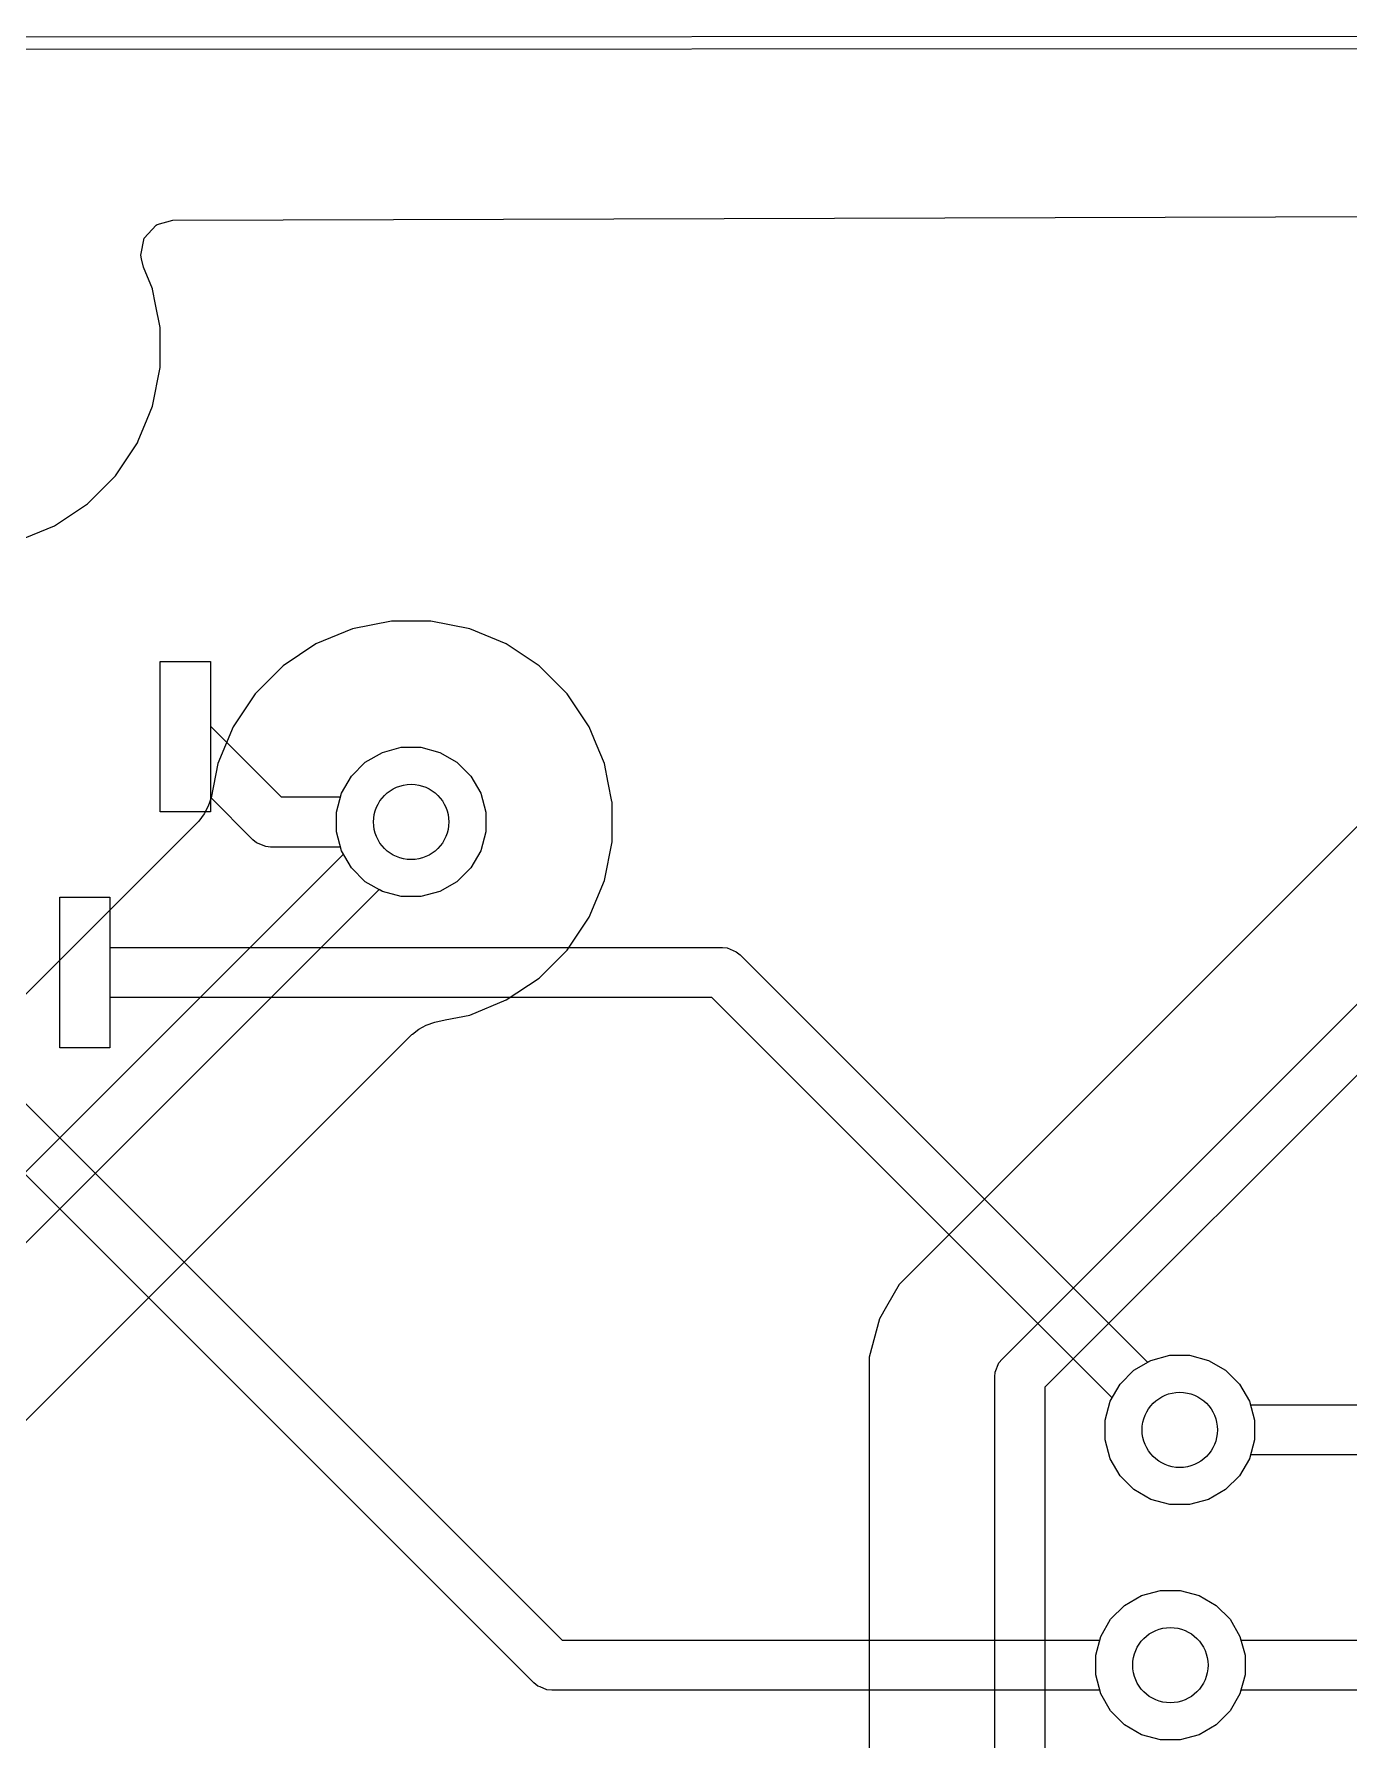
# Model space of a CAD drawing. Header units: millimetres. Extents: x 87.1 to 142.6, y -85.7 to -60.8.
# Drawn here: x 117.3 to 122.54, y -67.55 to -60.75 of the extents above; entities that cross this region are included whole.
import ezdxf

# ---------------------------------------------------------------- set-up
doc = ezdxf.new("R2010")
doc.units = ezdxf.units.MM
for name, color, linetype, true_color in [('B.Cu', 153, 'CONTINUOUS', 0x4d7fc4), ('Edge.Cuts', 254, 'CONTINUOUS', 0xd0d2cd), ('F.Cu', 13, 'CONTINUOUS', 0xc83434), ('F.Mask', 201, 'CONTINUOUS', 0xd864ff), ('F.Paste', 253, 'CONTINUOUS', 0xb4a09a)]:
    doc.layers.add(name, color=color, linetype=linetype, true_color=true_color)

msp = doc.modelspace()

# ---------------------------------------------------------------- linework, layer by layer
at = {"layer": 'B.Cu', "linetype": 'CONTINUOUS'}
for p, q in [((117.735974, -61.562951), (117.783579, -61.511814)), ((117.783579, -61.511814), (117.788153, -61.5091)), ((117.788153, -61.5091), (117.851051, -61.491752)), ((117.851051, -61.491752), (128.48281, -61.460993)), ((117.723572, -61.631706), (117.735974, -61.562951)), ((117.725056, -61.645513), (117.723572, -61.631706)), ((117.733782, -61.679699), (117.725056, -61.645513)), ((117.769367, -61.765609), (117.733782, -61.679699)), ((117.769737, -61.766503), (117.769367, -61.765609)), ((117.782012, -61.828213), (117.769737, -61.766503)), ((117.800064, -61.918966), (117.782012, -61.828213)), ((117.8005, -61.920971), (117.800064, -61.918966)), ((117.8005, -61.921155), (117.8005, -61.920971)), ((117.8005, -61.921158), (117.8005, -61.921155)), ((117.8005, -62.078842), (117.8005, -61.921158)), ((117.769737, -62.233497), (117.8005, -62.078842)), ((124.372147, -62.105085), (120.744485, -65.732747)), ((117.748706, -62.28427), (117.769737, -62.233497)), ((117.712719, -62.371153), (117.748706, -62.28427)), ((117.621789, -62.510289), (117.709394, -62.379179)), ((117.709394, -62.379179), (117.712719, -62.371153)), ((117.510289, -62.621789), (117.621789, -62.510289)), ((121.154289, -66.03076), (124.67016, -62.51489)), ((117.379179, -62.709394), (117.510289, -62.621789)), ((117.233497, -62.769737), (117.379179, -62.709394)), ((124.782292, -62.6856), (121.325, -66.142892)), ((118.566496, -63.120264), (118.420833, -63.180598)), ((118.566527, -63.120257), (118.566496, -63.120264)), ((118.721153, -63.0895), (118.566527, -63.120257)), ((118.721155, -63.0895), (118.721153, -63.0895)), ((118.721158, -63.0895), (118.721155, -63.0895)), ((118.878842, -63.0895), (118.721158, -63.0895)), ((118.878845, -63.0895), (118.878842, -63.0895)), ((118.878847, -63.0895), (118.878845, -63.0895)), ((119.033471, -63.120257), (118.878847, -63.0895)), ((119.033502, -63.120264), (119.033471, -63.120257)), ((119.179165, -63.180598), (119.033502, -63.120264)), ((118.420807, -63.180613), (118.289708, -63.268211)), ((118.420824, -63.180603), (118.420807, -63.180613)), ((118.420833, -63.180598), (118.420824, -63.180603)), ((119.179172, -63.180602), (119.179165, -63.180598)), ((119.179185, -63.180609), (119.179172, -63.180602)), ((119.17919, -63.180612), (119.179185, -63.180609)), ((119.179191, -63.180613), (119.17919, -63.180612)), ((119.31029, -63.268211), (119.179191, -63.180613)), ((118.289701, -63.268217), (118.178217, -63.379701)), ((118.289707, -63.268212), (118.289701, -63.268217)), ((118.289708, -63.268211), (118.289707, -63.268212)), ((119.310291, -63.268212), (119.31029, -63.268211)), ((119.310297, -63.268217), (119.310291, -63.268212)), ((119.421781, -63.379701), (119.310297, -63.268217)), ((118.178211, -63.379708), (118.090613, -63.510807)), ((118.178212, -63.379707), (118.178211, -63.379708)), ((118.178217, -63.379701), (118.178212, -63.379707)), ((119.421786, -63.379707), (119.421781, -63.379701)), ((119.421787, -63.379708), (119.421786, -63.379707)), ((119.421788, -63.37971), (119.421787, -63.379708)), ((119.421789, -63.379711), (119.421788, -63.37971)), ((119.50939, -63.510814), (119.421789, -63.379711)), ((118.090598, -63.510833), (118.030272, -63.656475)), ((118.090603, -63.510824), (118.090598, -63.510833)), ((118.090613, -63.510807), (118.090603, -63.510824)), ((119.509397, -63.510827), (119.50939, -63.510814)), ((119.537569, -63.578842), (119.509397, -63.510827)), ((118.617372, -63.651994), (118.685195, -63.612836)), ((118.685195, -63.612836), (118.760842, -63.592567)), ((118.760842, -63.592567), (118.839158, -63.592567)), ((118.839158, -63.592567), (118.914805, -63.612836)), ((118.914805, -63.612836), (118.982628, -63.651994)), ((119.569736, -63.656501), (119.537569, -63.578842)), ((118.030261, -63.656508), (118.002839, -63.794357)), ((118.030272, -63.656475), (118.030261, -63.656508)), ((118.561994, -63.707372), (118.617372, -63.651994)), ((118.982628, -63.651994), (119.038006, -63.707372)), ((119.569738, -63.656507), (119.569736, -63.656501)), ((119.585052, -63.733496), (119.569738, -63.656507)), ((118.522836, -63.775195), (118.561994, -63.707372)), ((119.038006, -63.707372), (119.077164, -63.775195)), ((119.600065, -63.808971), (119.585052, -63.733496)), ((118.00284, -63.79436), (117.991098, -63.827644)), ((118.002839, -63.794357), (118.00284, -63.79436)), ((118.502567, -63.850842), (118.522836, -63.775195)), ((119.077164, -63.775195), (119.097433, -63.850842)), ((119.6005, -63.810973), (119.600065, -63.808971)), ((119.6005, -63.811155), (119.6005, -63.810973)), ((119.6005, -63.811158), (119.6005, -63.811155)), ((119.6005, -63.968842), (119.6005, -63.811158)), ((117.953538, -63.887225), (116.290191, -65.550573)), ((117.975733, -63.857018), (117.953538, -63.887225)), ((117.991098, -63.827644), (117.975733, -63.857018)), ((118.502567, -63.929158), (118.502567, -63.850842)), ((119.097433, -63.850842), (119.097433, -63.929158)), ((118.522836, -64.004805), (118.502567, -63.929158)), ((119.097433, -63.929158), (119.077164, -64.004805)), ((116.448578, -66.1), (118.530499, -64.018079)), ((118.530499, -64.018079), (118.522836, -64.004805)), ((119.077164, -64.004805), (119.038006, -64.072628)), ((119.569737, -64.123497), (119.6005, -63.968842)), ((119.038006, -64.072628), (118.982628, -64.128006)), ((118.67192, -64.1595), (116.560711, -66.270711)), ((118.685195, -64.167164), (118.67192, -64.1595)), ((118.760842, -64.187433), (118.685195, -64.167164)), ((118.914805, -64.167164), (118.839158, -64.187433)), ((118.982628, -64.128006), (118.914805, -64.167164)), ((119.509394, -64.269179), (119.569737, -64.123497)), ((118.839158, -64.187433), (118.760842, -64.187433)), ((119.421789, -64.400289), (119.509394, -64.269179)), ((119.310289, -64.511789), (119.421789, -64.400289)), ((119.179179, -64.599394), (119.310289, -64.511789)), ((119.033497, -64.659737), (119.179179, -64.599394)), ((118.830307, -64.716029), (118.859403, -64.700141)), ((118.859403, -64.700141), (118.894635, -64.687358)), ((118.894635, -64.687358), (118.936085, -64.679113)), ((118.936085, -64.679113), (119.033497, -64.659737)), ((116.98796, -66.551272), (118.802056, -64.737177)), ((118.802056, -64.737177), (118.804745, -64.735165)), ((118.804745, -64.735165), (118.830307, -64.716029)), ((120.74447, -65.732767), (120.693327, -65.821353)), ((120.744478, -65.732755), (120.74447, -65.732767)), ((120.744485, -65.732747), (120.744478, -65.732755)), ((120.693323, -65.821361), (120.665423, -65.869685)), ((120.693327, -65.821353), (120.693323, -65.821361)), ((120.665423, -65.869686), (120.624499, -66.022414)), ((120.665423, -65.869685), (120.665423, -65.869686)), ((120.624499, -66.022414), (120.624499, -66.022416)), ((120.624499, -66.022416), (120.624499, -66.192871)), ((121.126921, -66.081962), (121.141853, -66.045914)), ((121.141853, -66.045914), (121.154289, -66.03076)), ((121.679872, -66.074494), (121.747695, -66.035336)), ((121.747695, -66.035336), (121.823342, -66.015067)), ((121.823342, -66.015067), (121.901658, -66.015067)), ((121.901658, -66.015067), (121.977305, -66.035336)), ((121.977305, -66.035336), (122.045128, -66.074494)), ((121.125, -66.101471), (121.126921, -66.081962)), ((121.125, -67.725), (121.125, -66.101471)), ((121.585336, -66.197695), (121.624494, -66.129872)), ((121.624494, -66.129872), (121.679872, -66.074494)), ((122.045128, -66.074494), (122.100506, -66.129872)), ((122.100506, -66.129872), (122.139664, -66.197695)), ((120.624499, -66.192871), (120.6245, -66.192922)), ((120.6245, -66.192922), (120.6245, -67.63833)), ((121.325, -66.142892), (121.325, -67.683578)), ((121.565067, -66.273342), (121.585336, -66.197695)), ((122.139664, -66.197695), (122.143631, -66.2125)), ((121.565067, -66.351658), (121.565067, -66.273342)), ((122.143631, -66.2125), (127.6625, -66.2125)), ((121.585336, -66.427305), (121.565067, -66.351658)), ((121.624494, -66.495128), (121.585336, -66.427305)), ((122.139664, -66.427305), (122.100506, -66.495128)), ((122.143631, -66.4125), (122.139664, -66.427305)), ((127.621078, -66.4125), (122.143631, -66.4125)), ((121.679872, -66.550506), (121.624494, -66.495128)), ((122.100506, -66.495128), (122.045128, -66.550506)), ((121.747695, -66.589664), (121.679872, -66.550506)), ((121.823342, -66.609933), (121.747695, -66.589664)), ((121.901658, -66.609933), (121.823342, -66.609933)), ((121.977305, -66.589664), (121.901658, -66.609933)), ((122.045128, -66.550506), (121.977305, -66.589664)), ((121.710195, -66.972836), (121.785842, -66.952567)), ((121.785842, -66.952567), (121.864158, -66.952567)), ((121.864158, -66.952567), (121.939805, -66.972836)), ((121.586994, -67.067372), (121.642372, -67.011994)), ((121.642372, -67.011994), (121.710195, -66.972836)), ((121.939805, -66.972836), (122.007628, -67.011994)), ((122.007628, -67.011994), (122.063006, -67.067372)), ((121.547836, -67.135195), (121.586994, -67.067372)), ((122.063006, -67.067372), (122.102164, -67.135195)), ((121.527567, -67.210842), (121.547836, -67.135195)), ((122.102164, -67.135195), (122.106131, -67.15)), ((122.106131, -67.15), (127.7, -67.15)), ((121.527567, -67.289158), (121.527567, -67.210842)), ((121.547836, -67.364805), (121.527567, -67.289158)), ((122.106131, -67.35), (122.102164, -67.364805)), ((127.658578, -67.35), (122.106131, -67.35)), ((121.586994, -67.432628), (121.547836, -67.364805)), ((122.102164, -67.364805), (122.063006, -67.432628)), ((121.642372, -67.488006), (121.586994, -67.432628)), ((121.710195, -67.527164), (121.642372, -67.488006)), ((122.007628, -67.488006), (121.939805, -67.527164)), ((122.063006, -67.432628), (122.007628, -67.488006)), ((121.785842, -67.547433), (121.710195, -67.527164)), ((121.864158, -67.547433), (121.785842, -67.547433)), ((121.939805, -67.527164), (121.864158, -67.547433))]:
    msp.add_line(p, q, dxfattribs=at)
at = {"layer": 'B.Cu'}
for centre in [(118.8, -63.89), (121.8625, -66.3125), (121.825, -67.25)]:
    msp.add_circle(centre, 0.15, dxfattribs=at)
at = {"layer": 'Edge.Cuts', "linetype": 'CONTINUOUS'}
for p, q in [((88.172342, -60.774331), (141.57597, -60.750447)), ((141.575993, -60.800447), (88.172364, -60.824331))]:
    msp.add_line(p, q, dxfattribs=at)
at = {"layer": 'F.Cu', "linetype": 'CONTINUOUS'}
for p, q in [((117.8, -63.85), (117.8, -63.25)), ((117.8, -63.25), (118, -63.25)), ((118, -63.25), (118, -63.508578)), ((118, -63.508578), (118.281421, -63.79)), ((118.617372, -63.651994), (118.685195, -63.612836)), ((118.685195, -63.612836), (118.760842, -63.592567)), ((118.760842, -63.592567), (118.839158, -63.592567)), ((118.839158, -63.592567), (118.914805, -63.612836)), ((118.914805, -63.612836), (118.982628, -63.651994)), ((118.561994, -63.707372), (118.617372, -63.651994)), ((118.982628, -63.651994), (119.038006, -63.707372)), ((118.522836, -63.775195), (118.561994, -63.707372)), ((119.038006, -63.707372), (119.077164, -63.775195)), ((118.16929, -63.960711), (118, -63.791421)), ((118, -63.791421), (118, -63.85)), ((118.281421, -63.79), (118.518869, -63.79)), ((118.518869, -63.79), (118.522836, -63.775195)), ((119.077164, -63.775195), (119.097433, -63.850842)), ((118, -63.85), (117.8, -63.85)), ((119.097433, -63.850842), (119.097433, -63.929158)), ((118.184443, -63.973148), (118.16929, -63.960711)), ((119.097433, -63.929158), (119.077164, -64.004805)), ((118.220491, -63.988079), (118.184443, -63.973148)), ((118.24, -63.99), (118.220491, -63.988079)), ((118.518869, -63.99), (118.24, -63.99)), ((118.522836, -64.004805), (118.518869, -63.99)), ((118.561994, -64.072628), (118.522836, -64.004805)), ((119.077164, -64.004805), (119.038006, -64.072628)), ((118.617372, -64.128006), (118.561994, -64.072628)), ((119.038006, -64.072628), (118.982628, -64.128006)), ((118.685195, -64.167164), (118.617372, -64.128006)), ((118.760842, -64.187433), (118.685195, -64.167164)), ((118.914805, -64.167164), (118.839158, -64.187433)), ((118.982628, -64.128006), (118.914805, -64.167164)), ((117.4, -64.79), (117.4, -64.19)), ((117.4, -64.19), (117.6, -64.19)), ((117.6, -64.19), (117.6, -64.39)), ((118.839158, -64.187433), (118.760842, -64.187433)), ((117.6, -64.39), (120.04, -64.39)), ((120.04, -64.39), (120.059509, -64.391921)), ((120.059509, -64.391921), (120.095557, -64.406853)), ((120.095557, -64.406853), (120.110711, -64.419289)), ((120.110711, -64.419289), (121.734421, -66.042999)), ((116.7, -64.448578), (119.401421, -67.15)), ((119.998578, -64.59), (117.6, -64.59)), ((117.6, -64.59), (117.6, -64.79)), ((121.592999, -66.184421), (119.998578, -64.59)), ((119.289289, -67.32071), (116.7, -64.731421)), ((117.6, -64.79), (117.4, -64.79)), ((121.734421, -66.042999), (121.747695, -66.035336)), ((121.747695, -66.035336), (121.823342, -66.015067)), ((121.823342, -66.015067), (121.901658, -66.015067)), ((121.901658, -66.015067), (121.977305, -66.035336)), ((121.977305, -66.035336), (122.045128, -66.074494)), ((122.045128, -66.074494), (122.100506, -66.129872)), ((122.100506, -66.129872), (122.139664, -66.197695)), ((121.565067, -66.273342), (121.585336, -66.197695)), ((121.585336, -66.197695), (121.592999, -66.184421)), ((122.139664, -66.197695), (122.159933, -66.273342)), ((121.565067, -66.351658), (121.565067, -66.273342)), ((122.159933, -66.273342), (122.159933, -66.351658)), ((121.585336, -66.427305), (121.565067, -66.351658)), ((122.159933, -66.351658), (122.139664, -66.427305)), ((121.624494, -66.495128), (121.585336, -66.427305)), ((122.139664, -66.427305), (122.100506, -66.495128)), ((121.679872, -66.550506), (121.624494, -66.495128)), ((122.100506, -66.495128), (122.045128, -66.550506)), ((121.747695, -66.589664), (121.679872, -66.550506)), ((121.823342, -66.609933), (121.747695, -66.589664)), ((121.901658, -66.609933), (121.823342, -66.609933)), ((121.977305, -66.589664), (121.901658, -66.609933)), ((122.045128, -66.550506), (121.977305, -66.589664)), ((121.710195, -66.972836), (121.785842, -66.952567)), ((121.785842, -66.952567), (121.864158, -66.952567)), ((121.864158, -66.952567), (121.939805, -66.972836)), ((121.586994, -67.067372), (121.642372, -67.011994)), ((121.642372, -67.011994), (121.710195, -66.972836)), ((121.939805, -66.972836), (122.007628, -67.011994)), ((122.007628, -67.011994), (122.063006, -67.067372)), ((121.547836, -67.135195), (121.586994, -67.067372)), ((122.063006, -67.067372), (122.102164, -67.135195)), ((119.401421, -67.15), (121.543869, -67.15)), ((121.543869, -67.15), (121.547836, -67.135195)), ((122.102164, -67.135195), (122.122433, -67.210842)), ((122.122433, -67.210842), (122.122433, -67.289158)), ((122.122433, -67.289158), (122.102164, -67.364805)), ((119.304442, -67.333147), (119.289289, -67.32071)), ((119.313404, -67.336859), (119.304442, -67.333147)), ((119.340491, -67.348079), (119.313404, -67.336859)), ((119.36, -67.35), (119.340491, -67.348079)), ((121.543869, -67.35), (119.36, -67.35)), ((121.547836, -67.364805), (121.543869, -67.35)), ((121.586994, -67.432628), (121.547836, -67.364805)), ((122.102164, -67.364805), (122.063006, -67.432628)), ((121.642372, -67.488006), (121.586994, -67.432628)), ((121.710195, -67.527164), (121.642372, -67.488006)), ((122.007628, -67.488006), (121.939805, -67.527164)), ((122.063006, -67.432628), (122.007628, -67.488006)), ((121.785842, -67.547433), (121.710195, -67.527164)), ((121.864158, -67.547433), (121.785842, -67.547433)), ((121.939805, -67.527164), (121.864158, -67.547433))]:
    msp.add_line(p, q, dxfattribs=at)
at = {"layer": 'F.Cu'}
for centre in [(118.8, -63.89), (121.8625, -66.3125), (121.825, -67.25)]:
    msp.add_circle(centre, 0.15, dxfattribs=at)
at = {"layer": 'F.Mask', "linetype": 'CONTINUOUS'}
for p, q in [((117.8, -63.85), (117.8, -63.25)), ((117.8, -63.25), (118, -63.25)), ((118, -63.25), (118, -63.85)), ((118, -63.85), (117.8, -63.85)), ((117.4, -64.79), (117.4, -64.19)), ((117.4, -64.19), (117.6, -64.19)), ((117.6, -64.19), (117.6, -64.79)), ((117.6, -64.79), (117.4, -64.79))]:
    msp.add_line(p, q, dxfattribs=at)
at = {"layer": 'F.Paste', "linetype": 'CONTINUOUS'}
for p, q in [((117.8, -63.85), (117.8, -63.25)), ((117.8, -63.25), (118, -63.25)), ((118, -63.25), (118, -63.85)), ((118, -63.85), (117.8, -63.85)), ((117.4, -64.79), (117.4, -64.19)), ((117.4, -64.19), (117.6, -64.19)), ((117.6, -64.19), (117.6, -64.79)), ((117.6, -64.79), (117.4, -64.79))]:
    msp.add_line(p, q, dxfattribs=at)

doc.saveas('drawing.dxf')
